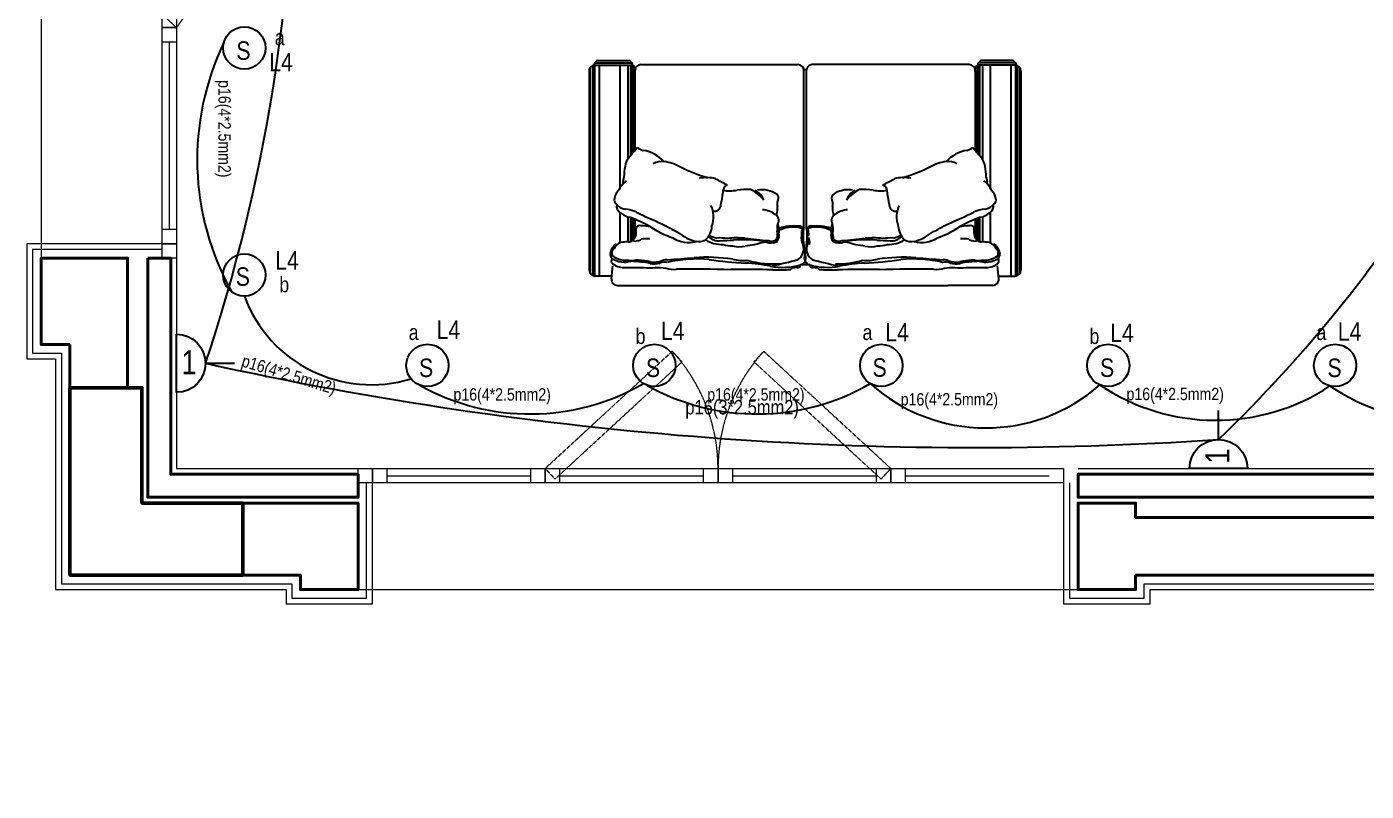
# Model space of a CAD drawing. Header units: inches. Extents: x 23642 to 146359, y -5490 to 33031.
# Drawn here: x 23642 to 28957, y 8903 to 11935 of the extents above; entities that cross this region are included whole.
import ezdxf

# ---------------------------------------------------------------- set-up
doc = ezdxf.new("R2010")
doc.units = ezdxf.units.IN
doc.header["$LTSCALE"] = 5
doc.header["$MEASUREMENT"] = 0
doc.linetypes.add('Hidden (½x)', pattern=[0.1875, 0.125, -0.0625])
for name, color, linetype, lineweight in [('00-glass', 140, 'Continuous', 15), ('00-marble', 105, 'Continuous', 20), ('00-PLASTER', 103, 'Continuous', 15), ('00-structure', 7, 'Continuous', 50), ('00-wall15-20', 30, 'Continuous', 40), ('_hidden', 253, 'Hidden (½x)', 9)]:
    doc.layers.add(name, color=color, linetype=linetype, lineweight=lineweight)
for name, color, linetype in [('furn', 7, 'Continuous'), ('Lighting', 3, 'Continuous'), ('Power', 2, 'Continuous')]:
    doc.layers.add(name, color=color, linetype=linetype)
doc.styles.add('ROMANS', font='')
doc.styles.get('ROMANS').set_extended_font_data('Arial Narrow')

# ---------------------------------------------------------------- blocks, each defined once
blk = doc.blocks.new('DOUBLEC1')
at = {"layer": 'furn'}
for p, q in [((0.0806, 0.3924), (0.0854, 0.3458)), ((0.1022, 0.4163), (0.2653, 0.4163)), ((1.301, 0.4163), (0.2653, 0.4163)), ((1.4641, 0.4163), (1.301, 0.4163)), ((1.4857, 0.3924), (1.4809, 0.3458)), ((0, -0.3609), (0, 0.3609)), ((0.0039, -0.3733), (0.0039, 0.3733)), ((0.013, -0.3807), (0.013, 0.3807)), ((0.0194, -0.3824), (0.0194, 0.3824)), ((0.0817, 0.3826), (0.0217, 0.3826)), ((0.0363, -0.3826), (0.0363, 0.3826)), ((0.7661, 0.3419), (0.8002, 0.3419)), ((1.4846, 0.3826), (1.5446, 0.3826)), ((1.53, -0.3826), (1.53, 0.3826)), ((1.5469, -0.3824), (1.5469, 0.3824)), ((1.5533, -0.3807), (1.5533, 0.3807)), ((1.5624, -0.3733), (1.5624, 0.3733)), ((1.5663, -0.3609), (1.5663, 0.3609)), ((0.1114, 0.1519), (0.1114, 0.2621)), ((0.1399, 0.1678), (0.1399, 0.2589)), ((0.1503, 0.1709), (0.1503, 0.2577)), ((0.1542, 0.1723), (0.1542, 0.2559)), ((0.1594, 0.1742), (0.1594, 0.2518)), ((0.1658, 0.1768), (0.1658, 0.2433)), ((1.4005, 0.1768), (1.4005, 0.2433)), ((1.4069, 0.1742), (1.4069, 0.2518)), ((1.4121, 0.1723), (1.4121, 0.2559)), ((1.416, 0.1709), (1.416, 0.2577)), ((1.4264, 0.1678), (1.4264, 0.2589)), ((1.4549, 0.1519), (1.4549, 0.2621)), ((0.7785, 0.2124), (0.7785, -0.3623)), ((0.7785, 0.2046), (0.7785, -0.3623)), ((0.7878, 0.2124), (0.7878, -0.3623)), ((0.7878, 0.2046), (0.7878, -0.3623)), ((0.1114, -0.3826), (0.1114, 0.0628)), ((1.4549, -0.3826), (1.4549, 0.0628)), ((0.1399, -0.3826), (0.1399, -0.0412)), ((1.4264, -0.3826), (1.4264, -0.0412)), ((0.1503, -0.3826), (0.1503, -0.0543)), ((0.1542, -0.3825), (0.1542, -0.0589)), ((0.1594, -0.3808), (0.1594, -0.0651)), ((0.1658, -0.3623), (0.1658, -0.073)), ((1.4005, -0.3623), (1.4005, -0.073)), ((1.4069, -0.3808), (1.4069, -0.0651)), ((1.4121, -0.3825), (1.4121, -0.0589)), ((1.416, -0.3826), (1.416, -0.0543)), ((0.0217, -0.3826), (0.1527, -0.3826)), ((0.1658, -0.3609), (0.1658, -0.3678)), ((0.1875, -0.384), (0.7569, -0.384)), ((1.3788, -0.384), (0.8094, -0.384)), ((1.4005, -0.3609), (1.4005, -0.3678)), ((1.5446, -0.3826), (1.4136, -0.3826)), ((0.0217, -0.3904), (0.1527, -0.3904)), ((0.0302, -0.3991), (0.1442, -0.3991)), ((1.5446, -0.3904), (1.4136, -0.3904)), ((1.5361, -0.3991), (1.4221, -0.3991))]:
    blk.add_line(p, q, dxfattribs=at)
for centre, radius, start, end in [((0.1022, 0.3946), 0.0217, 90, 185.883), ((1.4641, 0.3946), 0.0217, 354.117, 90), ((0.0217, 0.3609), 0.0217, 90, 180), ((0.1257, 0.2852), 0.0663, 85.6162, 125.037), ((0.1807, -1.653), 2.0049, 89.4729, 91.4265), ((0.2224, -0.0672), 0.4197, 87.6845, 93.1812), ((0.2314, 0.7861), 0.434, 271.0466, 276.17), ((0.3057, 0.2572), 0.1012, 83.7897, 105.8504), ((0.366, 6.62), 6.2623, 269.54887, 271.34891), ((0.5719, 5.5196), 5.1606, 269.3499, 271.0449), ((0.5215, 1.11), 0.7759, 273.3891, 280.1532), ((0.7038, 0.1362), 0.2149, 73.1617, 102.2443), ((0.0061, -2.5795), 2.998, 75.4781, 77.338), ((0.6894, -0.025), 0.3856, 84.9364, 93.4778), ((0.7259, 0.3454), 0.0139, 38.4639, 99.8972), ((0.7507, 0.4036), 0.0515, 254.184, 273.5153), ((0.7557, 0.3419), 0.0104, 359.7305, 99.6504), ((0.7616, 0.3179), 0.0244, 335.4443, 79.4179), ((0.8047, 0.3179), 0.0244, 100.5821, 204.5557), ((0.8106, 0.3419), 0.0104, 80.3496, 180.2695), ((0.8625, 0.1362), 0.2149, 77.7557, 106.8383), ((1.5602, -2.5795), 2.998, 102.662, 104.5219), ((0.8156, 0.4036), 0.0515, 266.4847, 285.816), ((0.8404, 0.3454), 0.0139, 80.1028, 141.5361), ((0.8769, -0.025), 0.3856, 86.5222, 95.0636), ((0.9944, 5.5196), 5.1606, 268.9551, 270.6501), ((1.0448, 1.11), 0.7759, 259.8468, 266.6109), ((1.2003, 6.62), 6.2623, 268.65109, 270.45113), ((1.2606, 0.2572), 0.1012, 74.1496, 96.2103), ((1.3349, 0.7861), 0.434, 263.83, 268.9534), ((1.3439, -0.0672), 0.4197, 86.8188, 92.3155), ((1.3856, -1.653), 2.0049, 88.5735, 90.5271), ((1.4406, 0.2852), 0.0663, 54.963, 94.3838), ((1.5446, 0.3609), 0.0217, 0, 90), ((0.0966, 0.3034), 0.0207, 111.2461, 175.6725), ((0.1205, 0.3063), 0.0446, 181.7166, 213.0289), ((0.0921, 0.3281), 0.0122, 111.8173, 225.0514), ((0.1101, 0.2993), 0.0279, 158.729, 212.6858), ((0.1357, 0.2336), 0.0917, 98.2129, 124.2428), ((0.1326, 0.2282), 0.1041, 92.8388, 114.6896), ((0.1605, -0.1785), 0.5043, 89.4467, 94.3032), ((0.128, 0.244), 0.0881, 74.5283, 90.4014), ((0.1371, 0.6825), 0.3538, 272.3336, 278.2366), ((0.1733, 0.3519), 0.0273, 253.0851, 281.853), ((0.1566, 0.6721), 0.3477, 273.6693, 280.8216), ((0.183, 0.478), 0.1458, 271.8777, 284.9862), ((0.2329, 0.2216), 0.1163, 78.1757, 96.0001), ((0.236, 0.26), 0.072, 66.2105, 101.3131), ((0.275, 0.3885), 0.0562, 251.0235, 278.4627), ((0.28, 0.3685), 0.0451, 250.7532, 273.3826), ((-0.2433, -7.4983), 7.8394, 85.43135, 86.15355), ((0.3929, 0.8118), 0.4912, 257.1068, 274.9578), ((0.4259, 0.9642), 0.6496, 266.0497, 278.3826), ((0.6106, -0.7716), 1.1079, 92.237, 99.1017), ((0.5578, 0.1749), 0.1513, 84.2124, 104.2047), ((0.6674, -0.0067), 0.3453, 89.0108, 105.8681), ((0.7312, 0.284), 0.047, 343.0936, 55.4949), ((1.13, 0.2329), 0.3542, 167.8065, 183.4433), ((0.4363, 0.2329), 0.3542, 357.1371, 12.1935), ((0.8351, 0.284), 0.047, 124.5051, 196.9064), ((0.8989, -0.0067), 0.3453, 74.1319, 95.5002), ((1.0085, 0.1749), 0.1513, 75.7953, 95.7876), ((0.9557, -0.7716), 1.1079, 80.8983, 87.763), ((1.1404, 0.9642), 0.6496, 261.6174, 273.9503), ((1.1734, 0.8118), 0.4912, 265.0422, 282.8932), ((1.8096, -7.4983), 7.8394, 93.84645, 94.56865), ((1.2913, 0.3885), 0.0562, 261.5373, 288.9765), ((1.2863, 0.3685), 0.0451, 266.6174, 289.2468), ((1.3302, 0.26), 0.072, 78.6869, 113.7895), ((1.3334, 0.2216), 0.1163, 83.9999, 101.8243), ((1.4097, 0.6721), 0.3477, 259.1784, 266.3307), ((1.3833, 0.478), 0.1458, 255.0138, 268.1223), ((1.4292, 0.6825), 0.3538, 261.7634, 267.6664), ((1.393, 0.3519), 0.0273, 258.147, 286.9149), ((1.4058, -0.1785), 0.5043, 85.6968, 90.5533), ((1.4383, 0.244), 0.0881, 89.5986, 105.4717), ((1.4337, 0.2282), 0.1041, 65.3104, 87.1612), ((1.4306, 0.2336), 0.0917, 55.7572, 81.7871), ((1.4697, 0.3034), 0.0207, 4.3275, 68.7539), ((1.4742, 0.3281), 0.0122, 314.9486, 68.1827), ((1.4562, 0.2993), 0.0279, 327.3142, 21.271), ((1.4458, 0.3063), 0.0446, 326.9711, 358.2834), ((0.0779, 0.2716), 0.0116, 4.9984, 63.465), ((0.0835, 0.2727), 0.012, 12.0067, 74.6856), ((0.0962, 0.2756), 0.00732, 204.2992, 286.7891), ((0.1244, 0.295), 0.0353, 214.1211, 265.8444), ((0.1389, 0.4332), 0.1743, 264.3954, 271.235), ((0.1431, 0.2373), 0.0217, 49.8255, 91.235), ((0.1662, 0.2314), 0.0242, 64.6204, 112.1231), ((0.1321, 0.2242), 0.0388, 346.4952, 49.8255), ((0.1784, 0.2388), 0.0146, 43.9681, 97.1295), ((0.2098, 0.3662), 0.1191, 259.9143, 274.6294), ((0.4369, -0.123), 0.3909, 110.0032, 123.2203), ((0.3592, 0.1561), 0.1045, 74.302, 122.4354), ((0.4206, 0.1109), 0.1495, 102.8046, 129.987), ((0.3965, 0.1957), 0.0616, 65.5613, 98.4269), ((0.484, 0.1427), 0.1255, 89.3254, 119.5987), ((0.3695, 0.1971), 0.0758, 3.1398, 46.2155), ((0.4689, 0.205), 0.0499, 83.7883, 136.6794), ((0.4726, 0.1782), 0.0671, 98.3925, 123.4148), ((0.4728, 0.4675), 0.2231, 267.4202, 277.227), ((0.1112, -8.9421), 9.2038, 87.43443, 87.7392), ((0.5314, 0.0809), 0.1928, 93.2928, 103.7813), ((0.536, 0.5906), 0.3462, 264.1688, 274.9209), ((0.5462, 0.1583), 0.118, 80.2352, 102.6684), ((0.56, 0.6545), 0.4037, 264.7662, 281.6245), ((0.8532, -2.2383), 2.5005, 94.6538, 96.6019), ((0.613, 0.464), 0.1951, 256.1146, 265.7395), ((0.7242, 0.6955), 0.4442, 253.5669, 259.2509), ((0.659, 0.211), 0.0512, 64.0843, 110.1575), ((0.6609, 0.223), 0.0328, 54.9995, 108.8635), ((0.6181, 0.2295), 0.065, 351.5752, 18.2719), ((0.6551, 0.2346), 0.0345, 345.7335, 40.5165), ((0.7999, 0.2598), 0.0336, 166.015, 211.4394), ((0.8035, 0.251), 0.0335, 144.7118, 195.0528), ((0.7473, 0.2445), 0.05, 349.1183, 31.092), ((0.9112, 0.2346), 0.0345, 139.4835, 194.2665), ((0.9482, 0.2295), 0.065, 161.7281, 188.4248), ((0.9073, 0.211), 0.0512, 69.8425, 115.9157), ((0.9053, 0.223), 0.0328, 71.1365, 125.0005), ((0.7131, -2.2383), 2.5005, 83.3981, 85.3462), ((0.8421, 0.6955), 0.4442, 280.7491, 286.4331), ((1.0063, 0.6545), 0.4037, 258.3755, 275.2338), ((0.9533, 0.464), 0.1951, 274.2605, 283.8854), ((1.0201, 0.1583), 0.118, 77.3316, 99.7648), ((1.0303, 0.5906), 0.3462, 265.0791, 275.8312), ((1.4551, -8.9421), 9.2038, 92.2608, 92.56557), ((1.0349, 0.0809), 0.1928, 76.2187, 86.7072), ((1.0935, 0.4675), 0.2231, 262.773, 272.5798), ((1.0823, 0.1427), 0.1255, 60.4013, 90.6746), ((1.0974, 0.205), 0.0499, 43.3206, 96.2117), ((1.0937, 0.1782), 0.0671, 56.5852, 81.6075), ((1.1968, 0.1971), 0.0758, 133.7845, 176.8602), ((1.1698, 0.1957), 0.0616, 81.5731, 114.4387), ((1.2071, 0.1561), 0.1045, 57.5646, 105.698), ((1.1457, 0.1109), 0.1495, 50.013, 77.1954), ((1.1294, -0.123), 0.3909, 56.7797, 69.9968), ((1.3565, 0.3662), 0.1191, 265.3706, 280.0857), ((1.3879, 0.2388), 0.0146, 82.8705, 136.0319), ((1.4001, 0.2314), 0.0242, 67.8769, 115.3796), ((1.4342, 0.2242), 0.0388, 130.1745, 193.5048), ((1.4232, 0.2373), 0.0217, 88.765, 130.1745), ((1.4274, 0.4332), 0.1743, 268.765, 275.6046), ((1.4419, 0.295), 0.0353, 274.1556, 325.8789), ((1.4701, 0.2756), 0.00732, 253.2109, 335.7008), ((1.4828, 0.2727), 0.012, 105.3144, 167.9933), ((1.4884, 0.2716), 0.0116, 116.535, 175.0016), ((-0.0004, 0.5974), 0.4524, 288.923, 299.5594), ((0.191, 0.213), 0.0214, 174.1278, 203.3591), ((0.1854, 0.2224), 0.0227, 232.0367, 276.8003), ((0.1784, 0.4307), 0.231, 272.4048, 281.0737), ((3.9386, -6.6276), 7.7476, 117.80557, 118.32047), ((0.3548, 0.1679), 0.0964, 334.4099, 20.2678), ((0.7259, 0.2098), 0.0447, 166.9181, 201.8744), ((0.6292, 0.2168), 0.06, 336.8075, 8.9525), ((0.7423, 0.3743), 0.1734, 252.0292, 275.8579), ((0.7402, 0.3252), 0.1198, 244.8564, 279.5331), ((0.7375, 0.3208), 0.1159, 281.1868, 290.72), ((0.7624, 0.2191), 0.0175, 262.1743, 337.3471), ((0.804, 0.2273), 0.0341, 162.3064, 221.6309), ((0.7623, 0.2351), 0.0341, 318.3691, 5.1123), ((0.7623, 0.2273), 0.0341, 318.3691, 17.6936), ((0.8039, 0.2191), 0.0175, 202.6529, 277.8257), ((0.8288, 0.3208), 0.1159, 249.28, 258.8132), ((0.8261, 0.3252), 0.1198, 260.4669, 295.1436), ((0.824, 0.3743), 0.1734, 264.1421, 287.9708), ((0.937, 0.2168), 0.06, 171.0475, 203.1925), ((0.8404, 0.2098), 0.0447, 338.1256, 13.0819), ((1.2115, 0.1679), 0.0964, 159.7322, 205.5901), ((-2.3723, -6.6276), 7.7476, 61.67953, 62.19443), ((1.5667, 0.5974), 0.4524, 240.4406, 251.077), ((1.3879, 0.4307), 0.231, 258.9263, 267.5952), ((1.3809, 0.2224), 0.0227, 263.1997, 307.9633), ((1.3753, 0.213), 0.0214, 336.6409, 5.8722), ((0.1339, 0.124), 0.0358, 116.9363, 165.0971), ((0.1624, 0.0987), 0.0726, 102.791, 127.9959), ((0.1158, 0.2738), 0.135, 276.0445, 294.6622), ((0.9038, -1.3296), 1.6516, 112.826, 116.295), ((0.4537, 0.1237), 0.0241, 359.2042, 101.3968), ((0.6208, 0.2356), 0.0937, 274.8844, 305.4135), ((0.6622, 0.181), 0.0253, 300.7049, 28.8031), ((0.6016, 0.1366), 0.082, 355.638, 16.3726), ((0.9041, 0.181), 0.0253, 151.1969, 239.2951), ((0.9647, 0.1366), 0.082, 163.6274, 184.362), ((0.9455, 0.2356), 0.0937, 234.5865, 265.1156), ((1.1126, 0.1237), 0.0241, 78.6032, 180.7958), ((0.6625, -1.3296), 1.6516, 63.705, 67.174), ((1.4505, 0.2738), 0.135, 245.3378, 263.9555), ((1.4039, 0.0987), 0.0726, 52.0041, 77.209), ((1.4324, 0.124), 0.0358, 14.9029, 63.0637), ((0.1078, 0.107), 0.0176, 120.9546, 200.5535), ((0.1446, 0.1115), 0.0544, 191.3747, 224.289), ((0.1357, 0.0925), 0.0474, 96.8976, 141.4033), ((0.1055, 0.1317), 0.00647, 165.9223, 239.8377), ((0.1966, 0.0546), 0.2895, 5.4403, 13.7346), ((0.5318, 0.1817), 0.1253, 295.3817, 323.7744), ((0.5796, 0.1238), 0.0557, 293.1417, 343.1067), ((0.6709, 0.0988), 0.0161, 310.3008, 20.8755), ((0.7126, 0.1202), 0.0309, 160.9321, 210.4803), ((0.8954, 0.0988), 0.0161, 159.1245, 229.6992), ((0.8537, 0.1202), 0.0309, 329.5197, 19.0679), ((0.9867, 0.1238), 0.0557, 196.8933, 246.8583), ((1.0344, 0.1817), 0.1253, 216.2256, 244.6183), ((1.3697, 0.0546), 0.2895, 166.2654, 174.5597), ((1.4306, 0.0925), 0.0474, 38.5967, 83.1024), ((1.4217, 0.1115), 0.0544, 315.711, 348.6253), ((1.4608, 0.1317), 0.00647, 300.1623, 14.0777), ((1.4585, 0.107), 0.0176, 339.4465, 59.0454), ((0.1909, 0.1126), 0.0938, 204.6351, 233.1461), ((0.6403, -0.276), 0.3557, 113.059, 120.7254), ((0.5141, 0.0779), 0.0297, 171.9036, 243.7612), ((0.5099, -0.0761), 0.1495, 79.6861, 99.5152), ((0.5763, 0.359), 0.2906, 262.1519, 271.8199), ((0.6283, 0.1629), 0.093, 259.1532, 304.7659), ((0.938, 0.1629), 0.093, 235.2341, 280.8468), ((0.99, 0.359), 0.2906, 268.1801, 277.8481), ((1.0564, -0.0761), 0.1495, 80.4848, 100.3139), ((1.0522, 0.0779), 0.0297, 296.2388, 8.0964), ((0.926, -0.276), 0.3557, 59.2746, 66.941), ((1.3754, 0.1126), 0.0938, 306.8539, 335.3649), ((0.1939, 0.0438), 0.0714, 176.3889, 197.1343), ((0.4095, 0.0369), 0.2842, 182.8498, 190.4077), ((0.638, -0.6502), 0.7075, 107.1548, 115.7419), ((0.425, 0.1704), 0.1447, 259.995, 283.4103), ((1.1413, 0.1704), 0.1447, 256.5897, 280.005), ((0.9283, -0.6502), 0.7075, 64.2581, 72.8452), ((1.1568, 0.0369), 0.2842, 349.5923, 357.1502), ((1.3724, 0.0438), 0.0714, 342.8657, 3.6111), ((0.1972, -0.0048), 0.0679, 188.1987, 222.6987), ((0.1762, 0.0528), 0.1276, 278.8138, 317.9757), ((0.2641, 0.0296), 0.0626, 239.6278, 276.2566), ((0.2472, 0.1399), 0.1741, 277.832, 298.6654), ((1.3191, 0.1399), 0.1741, 241.3346, 262.168), ((1.3022, 0.0296), 0.0626, 263.7434, 300.3722), ((1.3901, 0.0528), 0.1276, 222.0243, 261.1862), ((1.3691, -0.0048), 0.0679, 317.3013, 351.8013), ((-0.7565, -0.8247), 1.1899, 38.5477, 40.5744), ((0.2232, -0.1614), 0.0923, 107.3121, 122.1227), ((1.3431, -0.1614), 0.0923, 57.8773, 72.6879), ((2.3228, -0.8247), 1.1899, 139.4256, 141.4523), ((0.0217, -0.3609), 0.0217, 180, 270), ((0.0217, -0.3865), 0.00391, 90, 270), ((0.1528, -0.3695), 0.0131, 269.4922, 7.0602), ((0.1527, -0.3865), 0.00391, 270, 90), ((0.1875, -0.3623), 0.0217, 180, 270), ((0.7569, -0.3623), 0.0217, 270, 0), ((0.7831, -0.3623), 0.00463, 180, 0), ((0.8094, -0.3623), 0.0217, 180, 270), ((1.3788, -0.3623), 0.0217, 270, 0), ((1.4135, -0.3695), 0.0131, 172.9398, 270.5078), ((1.4136, -0.3865), 0.00391, 90, 270), ((1.5446, -0.3609), 0.0217, 270, 0), ((1.5446, -0.3865), 0.00391, 270, 90), ((0.0328, -0.388), 0.0114, 191.9017, 256.6973), ((0.1416, -0.388), 0.0114, 283.3027, 348.0983), ((1.4247, -0.388), 0.0114, 191.9017, 256.6973), ((1.5335, -0.388), 0.0114, 283.3027, 348.0983)]:
    blk.add_arc(centre, radius, start, end, dxfattribs=at)
blk = doc.blocks.new('A$C557123C3')
at = {"layer": 'Power'}
for p, q in [((230.3, 230.3), (0, 230.3)), ((115.1, 115.1), (115.1, 0))]:
    blk.add_line(p, q, dxfattribs=at)
blk.add_arc((115.1, 230.3), 115.1, 180, 0, dxfattribs=at)

msp = doc.modelspace()

# ---------------------------------------------------------------- linework, layer by layer
at = {"layer": '00-glass'}
for points in [[(24179.17142, 11074.86078), (24179.17142, 14503.43221), (24236.31428, 14503.43221), (24236.31428, 11074.86078), (24179.17142, 11074.86078)], [(24179.17142, 11932.00364), (24179.17142, 11989.1465), (24236.31428, 11989.1465), (24236.31428, 11932.00364)], [(24179.17142, 11874.86078), (24179.17142, 11932.00364), (24236.31428, 11932.00364), (24236.31428, 11874.86078)], [(24179.17142, 11074.86078), (24179.17142, 11132.00364), (24236.31428, 11132.00364), (24236.31428, 11074.86078)], [(24179.17142, 11074.86078), (24236.31428, 11074.86078), (24236.31428, 11017.71793), (24179.17142, 11017.71793)], [(25013.45714, 10126.28935), (24956.31428, 10126.28935), (24956.31428, 10183.43221), (25013.45714, 10183.43221)], [(25013.45714, 10183.43221), (27756.31428, 10183.43221), (27756.31428, 10126.28935), (25013.45714, 10126.28935), (25013.45714, 10183.43221)], [(25013.45714, 10183.43221), (25070.6, 10183.43221), (25070.6, 10126.28935), (25013.45714, 10126.28935)], [(25642.02857, 10183.43221), (25699.17142, 10183.43221), (25699.17142, 10126.28935), (25642.02857, 10126.28935)], [(25699.17142, 10183.43221), (25756.31428, 10183.43221), (25756.31428, 10126.28935), (25699.17142, 10126.28935)], [(26327.74285, 10183.43221), (26384.88571, 10183.43221), (26384.88571, 10126.28935), (26327.74285, 10126.28935)], [(26384.88571, 10183.43221), (26442.02857, 10183.43221), (26442.02857, 10126.28935), (26384.88571, 10126.28935)], [(27013.45714, 10183.43221), (27070.6, 10183.43221), (27070.6, 10126.28935), (27013.45714, 10126.28935)], [(27070.6, 10183.43221), (27127.74285, 10183.43221), (27127.74285, 10126.28935), (27070.6, 10126.28935)]]:
    msp.add_lwpolyline(points, close=True, dxfattribs=at)
for points in [[(24207.74285, 11132.00364), (24207.74285, 11874.86078)], [(25070.6, 10154.86078), (25642.02857, 10154.86078)], [(25756.31428, 10154.86078), (26327.74285, 10154.86078)], [(26442.02857, 10154.86078), (27013.45714, 10154.86078)], [(27127.74285, 10154.86078), (27699.17142, 10154.86078)]]:
    msp.add_lwpolyline(points, dxfattribs=at)
at = {"layer": '00-marble', "transparency": 33554687}
for points in [[(27756.31428, 10126.28935), (27756.31428, 9646.28935), (28099.17142, 9646.28935), (28099.17142, 9703.43221), (29699.17142, 9703.43221), (29699.17142, 9360.57507), (31756.31428, 9360.57507), (31756.31428, 8903.43221), (32699.17142, 8903.43221), (32699.17142, 12017.71793), (33042.02857, 12017.71793), (33042.02857, 12474.86078)], [(27779.17142, 10126.28935), (27779.17142, 9669.1465), (28076.31428, 9669.1465), (28076.31428, 9726.28935), (29722.02857, 9726.28935), (29722.02857, 9383.43221), (31779.17142, 9383.43221), (31779.17142, 8926.28935), (32676.31428, 8926.28935), (32676.31428, 12040.57507), (33019.17142, 12040.57507), (33019.17142, 12474.86078)], [(24179.17142, 11074.86078), (23642.02857, 11074.86078), (23642.02857, 10617.71793), (23756.31428, 10617.71793), (23756.31428, 9703.43221), (24670.6, 9703.43221), (24670.6, 9646.28935), (25013.45714, 9646.28935), (25013.45714, 10126.28935)], [(24179.17142, 11052.00364), (23664.88571, 11052.00364), (23664.88571, 10640.57507), (23779.17142, 10640.57507), (23779.17142, 9726.28935), (24693.45714, 9726.28935), (24693.45714, 9669.1465), (24990.6, 9669.1465), (24990.6, 10126.28935)]]:
    msp.add_lwpolyline(points, dxfattribs=at)
at = {"layer": '00-PLASTER', "transparency": 33554687}
for points in [[(27813.45714, 10183.43221), (30190.6, 10183.43221), (30190.6, 14332.00364)], [(24236.31428, 11017.71793), (24236.31428, 10183.43221), (24956.31428, 10183.43221)]]:
    msp.add_lwpolyline(points, dxfattribs=at)
at = {"layer": '00-structure'}
msp.add_lwpolyline([(24499.17142, 9760.57507), (24499.17142, 10046.28935), (24099.17142, 10046.28935), (24099.17142, 10503.43221), (23813.45714, 10503.43221), (23813.45714, 9760.57507), (24499.17142, 9760.57507)], close=True, dxfattribs=at)
at = {"layer": '00-wall15-20'}
for points in [[(23813.45714, 10674.86078), (23813.45714, 10503.43221), (24042.02857, 10503.43221), (24042.02857, 11017.71793), (23699.17142, 11017.71793), (23699.17142, 10674.86078), (23813.45714, 10674.86078)], [(24122.02857, 11017.71793), (24122.02857, 10069.1465), (24956.31428, 10069.1465), (24956.31428, 10160.57507), (24213.45714, 10160.57507), (24213.45714, 11017.71793), (24122.02857, 11017.71793)], [(28042.02857, 9760.57507), (28042.02857, 9703.43221), (27813.45714, 9703.43221), (27813.45714, 10046.28935), (28042.02857, 10046.28935), (28042.02857, 9989.1465), (29127.74285, 9989.1465), (29127.74285, 9760.57507), (28042.02857, 9760.57507)]]:
    msp.add_lwpolyline(points, close=True, dxfattribs=at)
for points in [[(30213.45714, 10160.57507), (27813.45714, 10160.57507), (27813.45714, 10069.1465), (30350.6, 10069.1465)], [(24499.17142, 9760.57507), (24499.17142, 9760.57507), (24727.74285, 9760.57507), (24727.74285, 9703.43221), (24956.31428, 9703.43221), (24956.31428, 10046.28935), (24499.17142, 10046.28935), (24499.17142, 9760.57507)]]:
    msp.add_lwpolyline(points, dxfattribs=at)
at = {"layer": '_hidden'}
for points in [[(23699.17142, 14560.57507), (23699.17142, 11017.71793)], [(24956.31428, 9703.43221), (27813.45714, 9703.43221)]]:
    msp.add_lwpolyline(points, dxfattribs=at)
for points in [[(24701.08747, 12607.60477), (24236.31428, 11932.00364), (24194.2999, 11970.73474), (24659.07309, 12646.33587)], [(26203.34398, 10648.2054), (25699.17142, 10183.43221), (25737.90252, 10141.41783), (26242.07508, 10606.19102)], [(26566.42744, 10648.2054), (27070.6, 10183.43221), (27031.8689, 10141.41783), (26527.69634, 10606.19102)]]:
    msp.add_lwpolyline(points, close=True, dxfattribs=at)
for centre, start, end in [((25699.17142, 10183.43221), 0, 42.67151588), ((27070.6, 10183.43221), 137.32848412, 180)]:
    msp.add_arc(centre, 685.71429, start, end, dxfattribs=at)
at = {"layer": 'Lighting'}
for centre in [(24505.33666, 11851.36764), (24505.33666, 10950.93474), (25231.83271, 10592.08662), (26132.26561, 10592.08662), (27032.69851, 10592.08662), (27933.13141, 10592.08662), (28833.56431, 10592.08662)]:
    msp.add_circle(centre, 83.95532, dxfattribs=at)
for centre, radius, start, end in [((25388.52321, 11408.61613), 1070.41582, 154.25240848, 209.41165148), ((25009.20038, 11052.83876), 537.04967, 200.24741676, 287.03269892), ((25639.33019, 11294.90517), 895.32497, 240.7793221, 300.11380538), ((26539.76309, 11294.90517), 895.32497, 240.7793221, 300.11380538), ((27447.44498, 11029.16056), 684.84983, 227.97452773, 311.34472259), ((28359.69798, 11197.07478), 822.60158, 236.01205173, 303.44402187), ((29272.90133, 11192.74008), 822.60158, 236.01205173, 303.44402187)]:
    msp.add_arc(centre, radius, start, end, dxfattribs=at)
at = {"layer": 'Power'}
for centre, radius, start, end in [((17782.12632, 12789.1465), 6924.29663, 341.574500762, 18.425499238), ((24594.13908, 14246.20109), 5463.13001, 313.7308417, 344.14435204), ((27413.94041, 24461.83384), 14195.5391, 257.541291031, 273.864363108)]:
    msp.add_arc(centre, radius, start, end, dxfattribs=at)

# ---------------------------------------------------------------- block references
at = {"layer": 'furn', "xscale": 1093.751989794451, "yscale": 1093.751989794451, "zscale": 1093.751989794451, "rotation": 180}
msp.add_blockref('DOUBLEC1', (27586.85337, 11365.13185), dxfattribs=at)
at = {"layer": 'Power', "xscale": -1}
for p, rotation in [((24466.58974, 10715.71251), 90), ((28255.50759, 10413.70767), 180)]:
    msp.add_blockref('A$C557123C3', p, dxfattribs=dict(at, rotation=rotation))

# ---------------------------------------------------------------- texts
at = {"layer": 'Lighting', "style": 'ROMANS'}
for s, height, p in [('a', 61.15251, (24626.02054, 11862.70152)), ('S', 73.38301, (24473.83493, 11804.12575)), ('L4', 73.383014, (24604.10217, 11758.62641)), ('L4', 73.383014, (24627.98965, 10972.42934)), ('S', 73.38301, (24471.28868, 10907.92347)), ('b', 61.15251, (24644.20496, 10882.33604)), ('a', 61.15251, (25157.52383, 10693.08193)), ('L4', 73.383014, (25268.10209, 10697.22209)), ('b', 61.15251, (26057.95673, 10677.23067)), ('L4', 73.383014, (26158.3248, 10692.98799)), ('a', 61.15251, (26958.38963, 10693.08193)), ('L4', 73.383014, (27048.36619, 10687.19241)), ('b', 61.15251, (27858.82253, 10677.23067)), ('L4', 73.383014, (27941.09937, 10685.0779)), ('a', 61.15251, (28759.25543, 10693.08193)), ('L4', 73.383014, (28844.04586, 10689.97562)), ('S', 73.38301, (25198.63435, 10546.17849)), ('S', 73.38301, (26099.06725, 10546.17849)), ('S', 73.38301, (26997.93171, 10547.32626)), ('S', 73.38301, (27900.74244, 10546.63892)), ('S', 73.38301, (28803.3185, 10546.05834)), ('p16(4*2.5mm2)', 48.9220092, (25335.38827, 10452.74954)), ('p16(4*2.5mm2)', 48.9220092, (26342.1753, 10452.74954)), ('p16(4*2.5mm2)', 48.9220092, (27109.7532, 10433.3556)), ('p16(4*2.5mm2)', 48.9220092, (28005.82221, 10454.48114))]:
    msp.add_text(s, height=height, dxfattribs=at).set_placement(p)
for rotation, p in [(270, (24402.38133, 11723.83748)), (343.0839454, (24490.44353, 10589.12715))]:
    msp.add_text('p16(4*2.5mm2)', height=48.9220092, rotation=rotation, dxfattribs=at).set_placement(p)
at = {"layer": 'Power', "style": 'ROMANS'}
for s, height, p in [('1', 95.18654, (24255.56718, 10557.00171)), ('p16(3*2.5mm2)', 57.1119265, (26255.07246, 10398.00602))]:
    msp.add_text(s, height=height, dxfattribs=at).set_placement(p)
msp.add_text('1', height=95.18654, rotation=90, dxfattribs=at).set_placement((28414.21839, 10202.68511))

doc.saveas('drawing.dxf')
